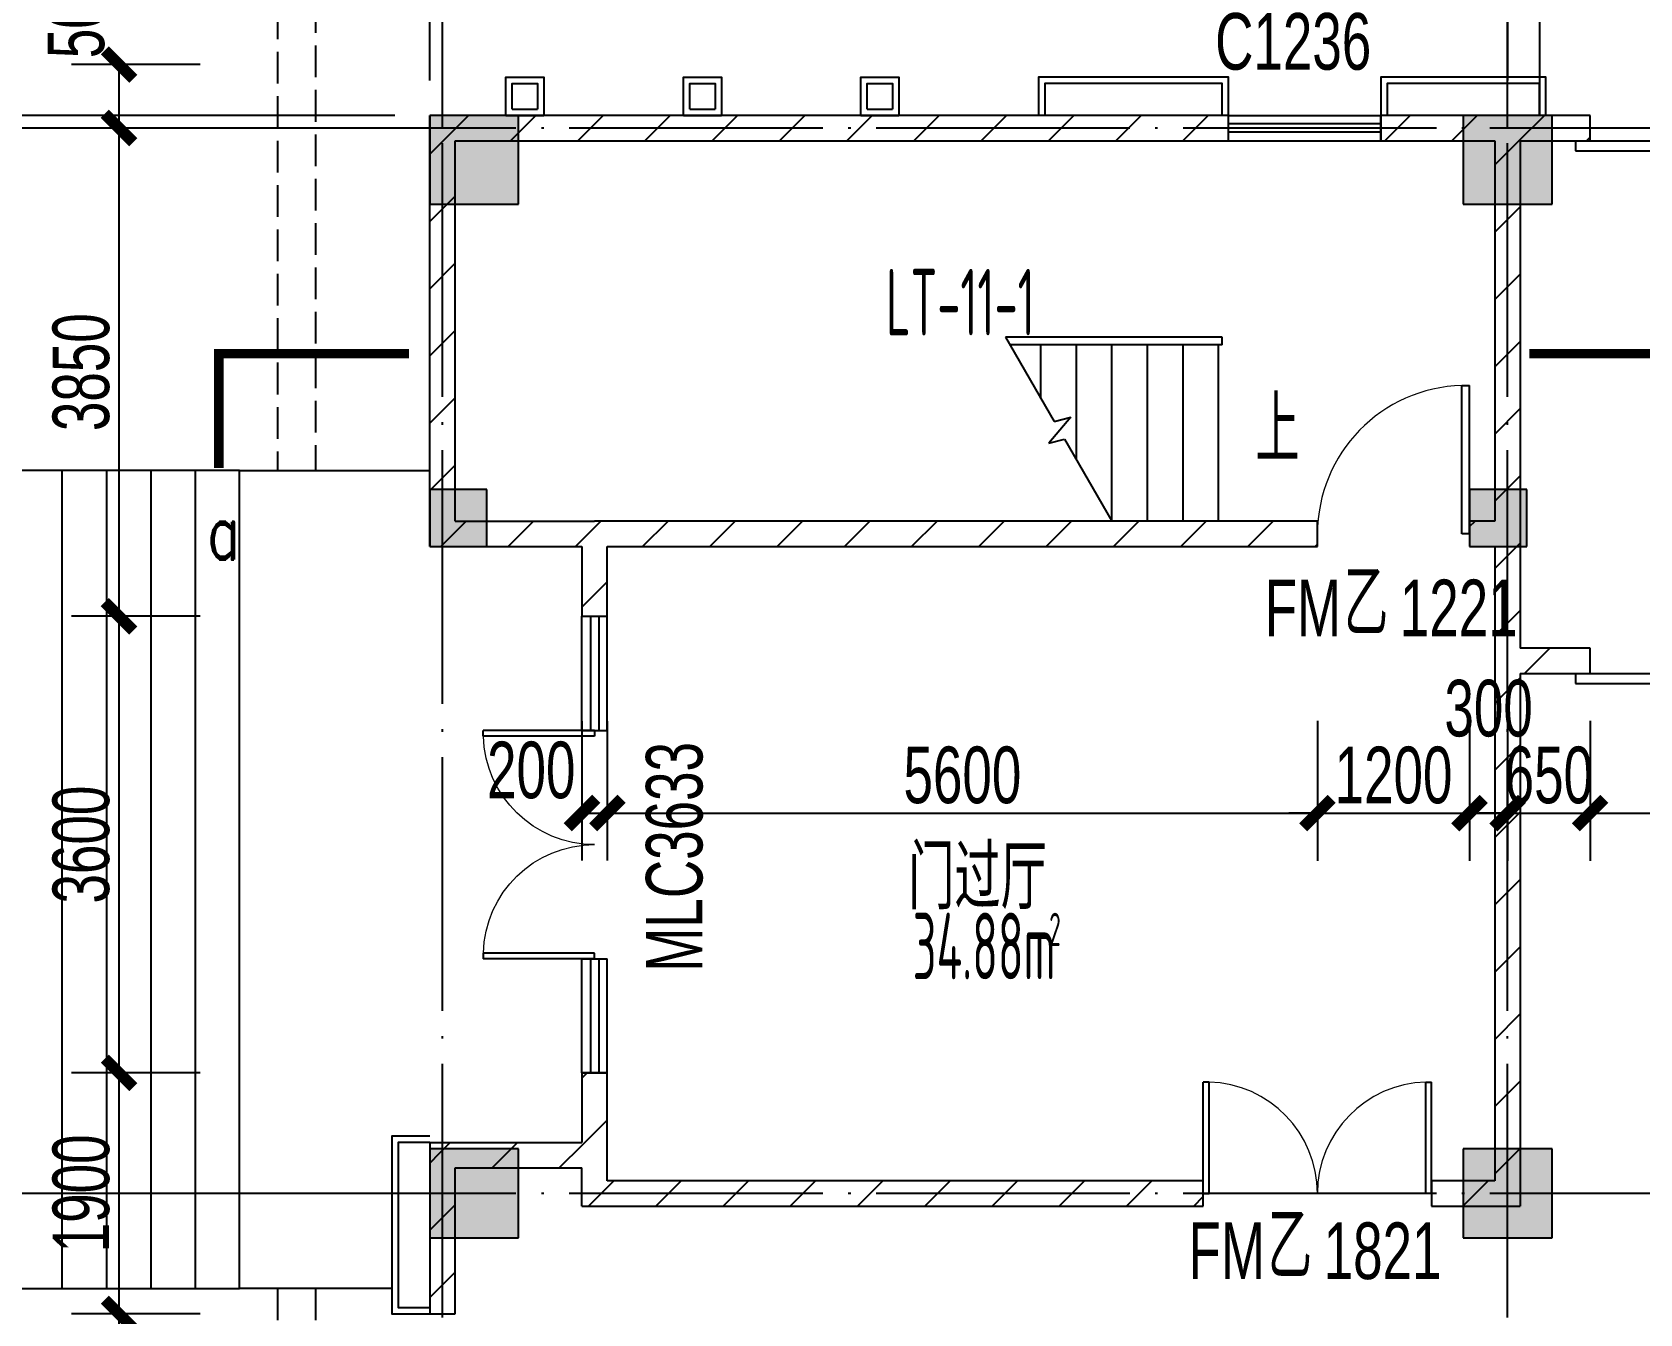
# Model space of a CAD drawing. Extents: x 1821501 to 1914341, y 446160 to 501460.
# Drawn here: x 1828205 to 1840883, y 481260 to 491366 of the extents above; entities that cross this region are included whole.
import ezdxf

# ---------------------------------------------------------------- set-up
doc = ezdxf.new("R2010")
doc.units = 0
doc.header["$LTSCALE"] = 1000
doc.linetypes.add('11#平面图$0$DASH', pattern=[0.35, 0.25, -0.1])
doc.linetypes.add('11#平面图$0$DOTE', pattern=[2.42, 2, -0.2, 0.02, -0.2])
doc.layers.get('0').update_dxf_attribs({"linetype": 'CONTINUOUS'})
doc.layers.get('Defpoints').update_dxf_attribs({"linetype": 'CONTINUOUS'})
for name, color, linetype in [('11#平面图$0$A-Anno-Dims', 3, 'CONTINUOUS'), ('11#平面图$0$A-Anno-Note', 241, 'CONTINUOUS'), ('11#平面图$0$A-Detl-Patt', 8, 'CONTINUOUS'), ('11#平面图$0$A-Grid', 222, '11#平面图$0$DOTE'), ('11#平面图$0$A-Grid-Iden', 11, 'CONTINUOUS'), ('11#平面图$0$A-Roof', 131, 'CONTINUOUS'), ('11#平面图$0$A-Strs', 151, 'CONTINUOUS'), ('11#平面图$0$A-Wall-Patt', 13, 'CONTINUOUS'), ('11#平面图$0$PUB_HATCH', 8, 'CONTINUOUS'), ('11#平面图$0$S-Cols', 90, 'CONTINUOUS'), ('11#平面图$0$WALL', 2, 'CONTINUOUS'), ('11#平面图$0$WINDOW', 4, 'CONTINUOUS'), ('11#平面图$0$WINDOW_TEXT', 7, 'CONTINUOUS')]:
    doc.layers.add(name, color=color, linetype=linetype)
doc.layers.add('11#平面图$0$尺寸标注-柱', color=3, linetype='CONTINUOUS', lineweight=18)
doc.styles.add('11#平面图$0$_TCH_DIM', font='JZFZ_ENA', dxfattribs={"width": 0.7, "bigfont": 'JZFZ_CNB'})
doc.styles.add('11#平面图$0$_TCH_DIM_T3', font='JZFZ_ENA', dxfattribs={"width": 0.7, "bigfont": 'JZFZ_CNB'})
doc.styles.add('11#平面图$0$_TCH_LABEL', font='ROMAND', dxfattribs={"width": 0.7, "height": 5, "bigfont": 'JZFZ_CNB'})
doc.styles.add('11#平面图$0$_TCH_WINDOW', font='JZFZ_ENA', dxfattribs={"width": 0.7, "height": 5, "bigfont": 'JZFZ_CNB'})
doc.styles.add('11#平面图$0$STANDARD', font='GBENOR', dxfattribs={"bigfont": 'GBCBIG'})
doc.dimstyles.new('11#平面图$0$_TCH_ARCH&&150', dxfattribs={"dimtxt": 446.25, "dimasz": 225, "dimexe": 375, "dimexo": 375, "dimgap": 75, "dimtad": 1, "dimdec": 0, "dimzin": 0, "dimdsep": 46, "dimtxsty": '11#平面图$0$_TCH_DIM_T3', "dimblk": '11#平面图$0$_ArchTick', "dimcen": 0.09, "dimclrt": 7, "dimazin": 2, "dimtfac": 1, "dimtdec": 0, "dimtix": 1, "dimtmove": 2, "dimatfit": 3, "dimtolj": 1, "dimtzin": 0, "dimarcsym": 0})
pattern_1 = [(45, (0, 269.27), (-265.16515, 265.16515), [])]

# ---------------------------------------------------------------- blocks, each defined once
blk = doc.blocks.new('11#平面图$0$_ArchTick')
at = {"color": 0, "linetype": 'ByBlock', "const_width": 0.4}
blk.add_lwpolyline([(-0.5, -0.5), (0.5, 0.5)], dxfattribs=at)
blk = doc.blocks.new('*D59')
at = {"layer": '11#平面图$0$A-Anno-Dims', "color": 0, "lineweight": -2, "transparency": 16777216}
for p, q in [((1832741, 485935), (1832741, 484834)), ((1838341, 485935), (1838341, 484834)), ((1832741, 485209), (1838341, 485209))]:
    blk.add_line(p, q, dxfattribs=at)
at = {"layer": 'Defpoints', "color": 0, "transparency": 16777216}
for p in [(1832741, 486310), (1838341, 486310), (1838341, 485209)]:
    blk.add_point(p, dxfattribs=at)
at = {"layer": '11#平面图$0$A-Anno-Dims', "color": 0, "lineweight": -2, "transparency": 16777216, "xscale": 225, "yscale": 225, "zscale": 225, "rotation": 180}
blk.add_blockref('11#平面图$0$_ArchTick', (1832741, 485209), dxfattribs=at)
at = {"layer": '11#平面图$0$A-Anno-Dims', "color": 0, "lineweight": -2, "transparency": 16777216, "xscale": 225, "yscale": 225, "zscale": 225}
blk.add_blockref('11#平面图$0$_ArchTick', (1838341, 485209), dxfattribs=at)
at = {"layer": '11#平面图$0$A-Anno-Dims', "color": 7, "transparency": 16777216, "insert": (1835541, 485507), "char_height": 446.2, "attachment_point": 5, "style": '11#平面图$0$_TCH_DIM_T3'}
blk.add_mtext('\\A1;5600', dxfattribs=at)
blk = doc.blocks.new('*D60')
at = {"layer": '11#平面图$0$A-Anno-Dims', "color": 0, "lineweight": -2, "transparency": 16777216}
for p, q in [((1832541, 485935), (1832541, 484834)), ((1832741, 485935), (1832741, 484834)), ((1832541, 485209), (1832741, 485209))]:
    blk.add_line(p, q, dxfattribs=at)
at = {"layer": 'Defpoints', "color": 0, "transparency": 16777216}
for p in [(1832541, 486310), (1832741, 486310), (1832741, 485209)]:
    blk.add_point(p, dxfattribs=at)
at = {"layer": '11#平面图$0$A-Anno-Dims', "color": 0, "lineweight": -2, "transparency": 16777216, "xscale": 225, "yscale": 225, "zscale": 225, "rotation": 180}
blk.add_blockref('11#平面图$0$_ArchTick', (1832541, 485209), dxfattribs=at)
at = {"layer": '11#平面图$0$A-Anno-Dims', "color": 0, "lineweight": -2, "transparency": 16777216, "xscale": 225, "yscale": 225, "zscale": 225}
blk.add_blockref('11#平面图$0$_ArchTick', (1832741, 485209), dxfattribs=at)
at = {"layer": '11#平面图$0$A-Anno-Dims', "color": 7, "transparency": 16777216, "insert": (1832141, 485546), "char_height": 446.2, "attachment_point": 5, "style": '11#平面图$0$_TCH_DIM_T3'}
blk.add_mtext('\\A1;200', dxfattribs=at)
blk = doc.blocks.new('*D294')
at = {"layer": '11#平面图$0$A-Grid-Iden', "color": 0, "lineweight": -2, "transparency": 16777216}
for p, q in [((1831066, 482210), (1827316, 482210)), ((1827691, 473810), (1827691, 482210)), ((1831066, 473810), (1827316, 473810))]:
    blk.add_line(p, q, dxfattribs=at)
at = {"layer": 'Defpoints', "color": 0, "transparency": 16777216}
for p in [(1827691, 482210), (1831441, 482210), (1831441, 473810)]:
    blk.add_point(p, dxfattribs=at)
at = {"layer": '11#平面图$0$A-Grid-Iden', "color": 0, "lineweight": -2, "transparency": 16777216, "xscale": 225, "yscale": 225, "zscale": 225}
for p, rotation in [((1827691, 482210), 90), ((1827691, 473810), 270)]:
    blk.add_blockref('11#平面图$0$_ArchTick', p, dxfattribs=dict(at, rotation=rotation))
at = {"layer": '11#平面图$0$A-Grid-Iden', "color": 7, "transparency": 16777216, "insert": (1827392, 478010), "char_height": 446.2, "attachment_point": 5, "rotation": 90, "style": '11#平面图$0$_TCH_DIM_T3'}
blk.add_mtext('\\A1;8400', dxfattribs=at)
blk = doc.blocks.new('*D295')
at = {"layer": '11#平面图$0$A-Grid-Iden', "color": 0, "lineweight": -2, "transparency": 16777216}
for p, q in [((1831066, 490610), (1827316, 490610)), ((1827691, 482210), (1827691, 490610)), ((1831066, 482210), (1827316, 482210))]:
    blk.add_line(p, q, dxfattribs=at)
at = {"layer": 'Defpoints', "color": 0, "transparency": 16777216}
for p in [(1827691, 490610), (1831441, 490610), (1831441, 482210)]:
    blk.add_point(p, dxfattribs=at)
at = {"layer": '11#平面图$0$A-Grid-Iden', "color": 0, "lineweight": -2, "transparency": 16777216, "xscale": 225, "yscale": 225, "zscale": 225}
for p, rotation in [((1827691, 490610), 90), ((1827691, 482210), 270)]:
    blk.add_blockref('11#平面图$0$_ArchTick', p, dxfattribs=dict(at, rotation=rotation))
at = {"layer": '11#平面图$0$A-Grid-Iden', "color": 7, "transparency": 16777216, "insert": (1827392, 486410), "char_height": 446.2, "attachment_point": 5, "rotation": 90, "style": '11#平面图$0$_TCH_DIM_T3'}
blk.add_mtext('\\A1;8400', dxfattribs=at)
blk = doc.blocks.new('*D296')
at = {"layer": '11#平面图$0$A-Grid-Iden', "color": 0, "lineweight": -2, "transparency": 16777216}
for p, q in [((1827691, 490710), (1827691, 490935)), ((1831066, 490710), (1827316, 490710)), ((1827691, 490610), (1827691, 490710)), ((1831066, 490610), (1827316, 490610)), ((1827691, 490610), (1827691, 490385))]:
    blk.add_line(p, q, dxfattribs=at)
at = {"layer": 'Defpoints', "color": 0, "transparency": 16777216}
for p in [(1827691, 490710), (1831441, 490710), (1831441, 490610)]:
    blk.add_point(p, dxfattribs=at)
at = {"layer": '11#平面图$0$A-Grid-Iden', "color": 0, "lineweight": -2, "transparency": 16777216, "xscale": 225, "yscale": 225, "zscale": 225}
for p, rotation in [((1827691, 490710), 270), ((1827691, 490610), 90)]:
    blk.add_blockref('11#平面图$0$_ArchTick', p, dxfattribs=dict(at, rotation=rotation))
at = {"layer": '11#平面图$0$A-Grid-Iden', "color": 7, "transparency": 16777216, "insert": (1827353, 491086), "char_height": 446.2, "attachment_point": 5, "rotation": 90, "style": '11#平面图$0$_TCH_DIM_T3'}
blk.add_mtext('\\A1;100', dxfattribs=at)
blk = doc.blocks.new('*D297')
at = {"layer": '11#平面图$0$A-Grid-Iden', "color": 0, "lineweight": -2, "transparency": 16777216}
for p, q in [((1830966, 490710), (1826116, 490710)), ((1826491, 456910), (1826491, 490710)), ((1830966, 456910), (1826116, 456910))]:
    blk.add_line(p, q, dxfattribs=at)
at = {"layer": 'Defpoints', "color": 0, "transparency": 16777216}
for p in [(1826491, 490710), (1831341, 490710), (1831341, 456910)]:
    blk.add_point(p, dxfattribs=at)
at = {"layer": '11#平面图$0$A-Grid-Iden', "color": 0, "lineweight": -2, "transparency": 16777216, "xscale": 225, "yscale": 225, "zscale": 225}
for p, rotation in [((1826491, 490710), 90), ((1826491, 456910), 270)]:
    blk.add_blockref('11#平面图$0$_ArchTick', p, dxfattribs=dict(at, rotation=rotation))
at = {"layer": '11#平面图$0$A-Grid-Iden', "color": 7, "transparency": 16777216, "insert": (1826192, 473810), "char_height": 446.2, "attachment_point": 5, "rotation": 90, "style": '11#平面图$0$_TCH_DIM_T3'}
blk.add_mtext('\\A1;33800', dxfattribs=at)
blk = doc.blocks.new('*D305')
at = {"layer": '11#平面图$0$A-Grid-Iden', "color": 0, "lineweight": -2, "transparency": 16777216}
for p, q in [((1831341, 490985), (1831341, 494735)), ((1831441, 490985), (1831441, 494735)), ((1831341, 494360), (1831116, 494360)), ((1831341, 494360), (1831441, 494360)), ((1831441, 494360), (1831666, 494360))]:
    blk.add_line(p, q, dxfattribs=at)
at = {"layer": 'Defpoints', "color": 0, "transparency": 16777216}
for p in [(1831441, 494360), (1831341, 490610), (1831441, 490610)]:
    blk.add_point(p, dxfattribs=at)
at = {"layer": '11#平面图$0$A-Grid-Iden', "color": 0, "lineweight": -2, "transparency": 16777216, "xscale": 225, "yscale": 225, "zscale": 225}
blk.add_blockref('11#平面图$0$_ArchTick', (1831341, 494360), dxfattribs=at)
at = {"layer": '11#平面图$0$A-Grid-Iden', "color": 0, "lineweight": -2, "transparency": 16777216, "xscale": 225, "yscale": 225, "zscale": 225, "rotation": 180}
blk.add_blockref('11#平面图$0$_ArchTick', (1831441, 494360), dxfattribs=at)
at = {"layer": '11#平面图$0$A-Grid-Iden', "color": 7, "transparency": 16777216, "insert": (1830965, 494698), "char_height": 446.2, "attachment_point": 5, "style": '11#平面图$0$_TCH_DIM_T3'}
blk.add_mtext('\\A1;100', dxfattribs=at)
blk = doc.blocks.new('*D306')
at = {"layer": '11#平面图$0$A-Grid-Iden', "color": 0, "lineweight": -2, "transparency": 16777216}
for p, q in [((1831441, 490985), (1831441, 494735)), ((1839841, 490985), (1839841, 494735)), ((1831441, 494360), (1839841, 494360))]:
    blk.add_line(p, q, dxfattribs=at)
at = {"layer": 'Defpoints', "color": 0, "transparency": 16777216}
for p in [(1839841, 494360), (1831441, 490610), (1839841, 490610)]:
    blk.add_point(p, dxfattribs=at)
at = {"layer": '11#平面图$0$A-Grid-Iden', "color": 0, "lineweight": -2, "transparency": 16777216, "xscale": 225, "yscale": 225, "zscale": 225, "rotation": 180}
blk.add_blockref('11#平面图$0$_ArchTick', (1831441, 494360), dxfattribs=at)
at = {"layer": '11#平面图$0$A-Grid-Iden', "color": 0, "lineweight": -2, "transparency": 16777216, "xscale": 225, "yscale": 225, "zscale": 225}
blk.add_blockref('11#平面图$0$_ArchTick', (1839841, 494360), dxfattribs=at)
at = {"layer": '11#平面图$0$A-Grid-Iden', "color": 7, "transparency": 16777216, "insert": (1835641, 494659), "char_height": 446.2, "attachment_point": 5, "style": '11#平面图$0$_TCH_DIM_T3'}
blk.add_mtext('\\A1;8400', dxfattribs=at)
blk = doc.blocks.new('*D307')
at = {"layer": '11#平面图$0$A-Grid-Iden', "color": 0, "lineweight": -2, "transparency": 16777216}
for p, q in [((1839841, 490985), (1839841, 494735)), ((1848241, 490985), (1848241, 494735)), ((1839841, 494360), (1848241, 494360))]:
    blk.add_line(p, q, dxfattribs=at)
at = {"layer": 'Defpoints', "color": 0, "transparency": 16777216}
for p in [(1848241, 494360), (1839841, 490610), (1848241, 490610)]:
    blk.add_point(p, dxfattribs=at)
at = {"layer": '11#平面图$0$A-Grid-Iden', "color": 0, "lineweight": -2, "transparency": 16777216, "xscale": 225, "yscale": 225, "zscale": 225, "rotation": 180}
blk.add_blockref('11#平面图$0$_ArchTick', (1839841, 494360), dxfattribs=at)
at = {"layer": '11#平面图$0$A-Grid-Iden', "color": 0, "lineweight": -2, "transparency": 16777216, "xscale": 225, "yscale": 225, "zscale": 225}
blk.add_blockref('11#平面图$0$_ArchTick', (1848241, 494360), dxfattribs=at)
at = {"layer": '11#平面图$0$A-Grid-Iden', "color": 7, "transparency": 16777216, "insert": (1844041, 494659), "char_height": 446.2, "attachment_point": 5, "style": '11#平面图$0$_TCH_DIM_T3'}
blk.add_mtext('\\A1;8400', dxfattribs=at)
blk = doc.blocks.new('*D316')
at = {"layer": '11#平面图$0$A-Grid-Iden', "color": 0, "lineweight": -2, "transparency": 16777216}
for p, q in [((1831341, 491360), (1831341, 495935)), ((1907141, 491360), (1907141, 495935)), ((1831341, 495560), (1907141, 495560))]:
    blk.add_line(p, q, dxfattribs=at)
at = {"layer": 'Defpoints', "color": 0, "transparency": 16777216}
for p in [(1907141, 495560), (1831341, 490985), (1907141, 490985)]:
    blk.add_point(p, dxfattribs=at)
at = {"layer": '11#平面图$0$A-Grid-Iden', "color": 0, "lineweight": -2, "transparency": 16777216, "xscale": 225, "yscale": 225, "zscale": 225, "rotation": 180}
blk.add_blockref('11#平面图$0$_ArchTick', (1831341, 495560), dxfattribs=at)
at = {"layer": '11#平面图$0$A-Grid-Iden', "color": 0, "lineweight": -2, "transparency": 16777216, "xscale": 225, "yscale": 225, "zscale": 225}
blk.add_blockref('11#平面图$0$_ArchTick', (1907141, 495560), dxfattribs=at)
at = {"layer": '11#平面图$0$A-Grid-Iden', "color": 7, "transparency": 16777216, "insert": (1869241, 495859), "char_height": 446.2, "attachment_point": 5, "style": '11#平面图$0$_TCH_DIM_T3'}
blk.add_mtext('\\A1;75800', dxfattribs=at)
blk = doc.blocks.new('11#平面图$0$$DorLib2D$00000126')
at = {"color": 0, "linetype": 'Continuous'}
for p, q in [((-0.532, 0.5), (-0.532, 0.9)), ((0.532, 0.9), (0.532, 0.5))]:
    blk.add_line(p, q, dxfattribs=at)
at = {"color": 0, "linetype": '11#平面图$0$DASH'}
for p, q in [((-0.532, 0.9), (0.532, 0.9)), ((-0.532, 0.5), (0.532, 0.5))]:
    blk.add_line(p, q, dxfattribs=at)
blk = doc.blocks.new('11#平面图$0$$DorLib2D$00000002')
for p, q in [((-0.5, 0), (-0.5, 0.4875)), ((-0.475, 0.4875), (-0.5, 0.4875)), ((-0.475, 0), (-0.475, 0.4875)), ((0.475, 0), (0.475, 0.4875)), ((0.475, 0.4875), (0.5, 0.4875)), ((0.5, 0), (0.5, 0.4875)), ((-0.5, 0), (-0.475, 0)), ((0.5, 0), (0.475, 0))]:
    blk.add_line(p, q)
at = {"lineweight": 13}
for centre, start, end in [((-0.4875, 0), 0, 88.53072), ((0.4875, 0), 91.46928, 180)]:
    blk.add_arc(centre, 0.4875, start, end, dxfattribs=at)
blk = doc.blocks.new('11#平面图$0$$TCHSYS$WIN2D')
for p, q in [((-0.5, 0.5), (0.5, 0.5)), ((-0.5, 0.5), (-0.5, -0.5)), ((0.5, 0.5), (0.5, -0.5)), ((0.5, 0.167), (-0.5, 0.167)), ((0.5, -0.167), (-0.5, -0.167)), ((-0.5, -0.5), (0.5, -0.5))]:
    blk.add_line(p, q)
blk = doc.blocks.new('11#平面图$0$$TCHSYS$DOOR2D')
for p, q in [((0.45, 0.975), (0.5, 0.975)), ((0.45, 0), (0.45, 0.975)), ((0.5, 0), (0.5, 0.975)), ((0.5, 0), (0.45, 0))]:
    blk.add_line(p, q)
at = {"lineweight": 13}
blk.add_arc((0.475, 0), 0.975, 91.4693, 180, dxfattribs=at)
blk = doc.blocks.new('11#平面图$0$A$C7CF12DCB')
at = {"layer": '11#平面图$0$A-Wall-Patt'}
for points in [[(700, 33800), (0, 33800), (0, 33100), (700, 33100)], [(8850, 33800), (8150, 33800), (8150, 33100), (8850, 33100)], [(450, 30850), (0, 30850), (0, 30400), (450, 30400)], [(8650, 30850), (8200, 30850), (8200, 30400), (8650, 30400)], [(700, 25650), (0, 25650), (0, 24950), (700, 24950)], [(8850, 25650), (8150, 25650), (8150, 24950), (8850, 24950)]]:
    blk.add_hatch(color=256, dxfattribs=at).paths.add_polyline_path(points)
at = {"layer": '11#平面图$0$S-Cols'}
for p, q in [((700, 33800), (0, 33800)), ((0, 33800), (0, 33100)), ((700, 33100), (700, 33800)), ((8850, 33800), (8150, 33800)), ((8150, 33800), (8150, 33100)), ((8850, 33100), (8850, 33800)), ((0, 33100), (700, 33100)), ((8150, 33100), (8850, 33100)), ((450, 30850), (0, 30850)), ((0, 30850), (0, 30400)), ((450, 30400), (450, 30850)), ((8650, 30850), (8200, 30850)), ((8200, 30850), (8200, 30400)), ((8650, 30400), (8650, 30850)), ((0, 30400), (450, 30400)), ((8200, 30400), (8650, 30400)), ((700, 25650), (0, 25650)), ((0, 25650), (0, 24950)), ((700, 24950), (700, 25650)), ((8850, 25650), (8150, 25650)), ((8150, 25650), (8150, 24950)), ((8850, 24950), (8850, 25650)), ((0, 24950), (700, 24950)), ((8150, 24950), (8850, 24950))]:
    blk.add_line(p, q, dxfattribs=at)
blk = doc.blocks.new('*D186')
at = {"layer": '11#平面图$0$A-Anno-Dims', "color": 0, "lineweight": -2, "transparency": 16777216}
for p, q in [((509, 29575), (509, 29800)), ((1149, 29575), (134, 29575)), ((509, 28375), (509, 29575)), ((1149, 28375), (134, 28375)), ((509, 28375), (509, 28150))]:
    blk.add_line(p, q, dxfattribs=at)
at = {"layer": 'Defpoints', "color": 0, "transparency": 16777216}
for p in [(509, 29575), (1524, 29575), (1524, 28375)]:
    blk.add_point(p, dxfattribs=at)
at = {"layer": '11#平面图$0$A-Anno-Dims', "color": 0, "lineweight": -2, "transparency": 16777216, "xscale": 225, "yscale": 225, "zscale": 225}
for p, rotation in [((509, 29575), 270), ((509, 28375), 90)]:
    blk.add_blockref('11#平面图$0$_ArchTick', p, dxfattribs=dict(at, rotation=rotation))
at = {"layer": '11#平面图$0$A-Anno-Dims', "color": 7, "transparency": 16777216, "insert": (211, 28975), "char_height": 446.2, "attachment_point": 5, "rotation": 90, "style": '11#平面图$0$_TCH_DIM_T3'}
blk.add_mtext('\\A1;1200', dxfattribs=at)
blk = doc.blocks.new('*D187')
at = {"layer": '11#平面图$0$A-Anno-Dims', "color": 0, "lineweight": -2, "transparency": 16777216}
for p, q in [((1149, 31475), (134, 31475)), ((509, 29575), (509, 31475)), ((1149, 29575), (134, 29575))]:
    blk.add_line(p, q, dxfattribs=at)
at = {"layer": 'Defpoints', "color": 0, "transparency": 16777216}
for p in [(509, 31475), (1524, 31475), (1524, 29575)]:
    blk.add_point(p, dxfattribs=at)
at = {"layer": '11#平面图$0$A-Anno-Dims', "color": 0, "lineweight": -2, "transparency": 16777216, "xscale": 225, "yscale": 225, "zscale": 225}
for p, rotation in [((509, 31475), 90), ((509, 29575), 270)]:
    blk.add_blockref('11#平面图$0$_ArchTick', p, dxfattribs=dict(at, rotation=rotation))
at = {"layer": '11#平面图$0$A-Anno-Dims', "color": 7, "transparency": 16777216, "insert": (211, 30525), "char_height": 446.2, "attachment_point": 5, "rotation": 90, "style": '11#平面图$0$_TCH_DIM_T3'}
blk.add_mtext('\\A1;1900', dxfattribs=at)
blk = doc.blocks.new('*D188')
at = {"layer": '11#平面图$0$A-Anno-Dims', "color": 0, "lineweight": -2, "transparency": 16777216}
for p, q in [((1149, 35075), (134, 35075)), ((509, 31475), (509, 35075)), ((1149, 31475), (134, 31475))]:
    blk.add_line(p, q, dxfattribs=at)
at = {"layer": 'Defpoints', "color": 0, "transparency": 16777216}
for p in [(509, 35075), (1524, 35075), (1524, 31475)]:
    blk.add_point(p, dxfattribs=at)
at = {"layer": '11#平面图$0$A-Anno-Dims', "color": 0, "lineweight": -2, "transparency": 16777216, "xscale": 225, "yscale": 225, "zscale": 225}
for p, rotation in [((509, 35075), 90), ((509, 31475), 270)]:
    blk.add_blockref('11#平面图$0$_ArchTick', p, dxfattribs=dict(at, rotation=rotation))
at = {"layer": '11#平面图$0$A-Anno-Dims', "color": 7, "transparency": 16777216, "insert": (211, 33275), "char_height": 446.2, "attachment_point": 5, "rotation": 90, "style": '11#平面图$0$_TCH_DIM_T3'}
blk.add_mtext('\\A1;3600', dxfattribs=at)
blk = doc.blocks.new('*D189')
at = {"layer": '11#平面图$0$A-Anno-Dims', "color": 0, "lineweight": -2, "transparency": 16777216}
for p, q in [((1149, 38925), (134, 38925)), ((509, 35075), (509, 38925)), ((1149, 35075), (134, 35075))]:
    blk.add_line(p, q, dxfattribs=at)
at = {"layer": 'Defpoints', "color": 0, "transparency": 16777216}
for p in [(509, 38925), (1524, 38925), (1524, 35075)]:
    blk.add_point(p, dxfattribs=at)
at = {"layer": '11#平面图$0$A-Anno-Dims', "color": 0, "lineweight": -2, "transparency": 16777216, "xscale": 225, "yscale": 225, "zscale": 225}
for p, rotation in [((509, 38925), 90), ((509, 35075), 270)]:
    blk.add_blockref('11#平面图$0$_ArchTick', p, dxfattribs=dict(at, rotation=rotation))
at = {"layer": '11#平面图$0$A-Anno-Dims', "color": 7, "transparency": 16777216, "insert": (211, 37000), "char_height": 446.2, "attachment_point": 5, "rotation": 90, "style": '11#平面图$0$_TCH_DIM_T3'}
blk.add_mtext('\\A1;3850', dxfattribs=at)
blk = doc.blocks.new('*D190')
at = {"layer": '11#平面图$0$A-Anno-Dims', "color": 0, "lineweight": -2, "transparency": 16777216}
for p, q in [((1149, 39425), (134, 39425)), ((509, 38925), (509, 39425)), ((1149, 38925), (134, 38925))]:
    blk.add_line(p, q, dxfattribs=at)
at = {"layer": 'Defpoints', "color": 0, "transparency": 16777216}
for p in [(509, 39425), (1524, 39425), (1524, 38925)]:
    blk.add_point(p, dxfattribs=at)
at = {"layer": '11#平面图$0$A-Anno-Dims', "color": 0, "lineweight": -2, "transparency": 16777216, "xscale": 225, "yscale": 225, "zscale": 225}
for p, rotation in [((509, 39425), 90), ((509, 38925), 270)]:
    blk.add_blockref('11#平面图$0$_ArchTick', p, dxfattribs=dict(at, rotation=rotation))
at = {"layer": '11#平面图$0$A-Anno-Dims', "color": 7, "transparency": 16777216, "insert": (172, 39824), "char_height": 446.2, "attachment_point": 5, "rotation": 90, "style": '11#平面图$0$_TCH_DIM_T3'}
blk.add_mtext('\\A1;500', dxfattribs=at)
blk = doc.blocks.new('*D271')
at = {"layer": '11#平面图$0$A-Anno-Dims', "color": 0, "lineweight": -2, "transparency": 16777216}
for p, q in [((12109, 34250), (12109, 33148)), ((15709, 34250), (15709, 33148)), ((12109, 33523), (15709, 33523))]:
    blk.add_line(p, q, dxfattribs=at)
at = {"layer": 'Defpoints', "color": 0, "transparency": 16777216}
for p in [(12109, 34625), (15709, 34625), (15709, 33523)]:
    blk.add_point(p, dxfattribs=at)
at = {"layer": '11#平面图$0$A-Anno-Dims', "color": 0, "lineweight": -2, "transparency": 16777216, "xscale": 225, "yscale": 225, "zscale": 225, "rotation": 180}
blk.add_blockref('11#平面图$0$_ArchTick', (12109, 33523), dxfattribs=at)
at = {"layer": '11#平面图$0$A-Anno-Dims', "color": 0, "lineweight": -2, "transparency": 16777216, "xscale": 225, "yscale": 225, "zscale": 225}
blk.add_blockref('11#平面图$0$_ArchTick', (15709, 33523), dxfattribs=at)
at = {"layer": '11#平面图$0$A-Anno-Dims', "color": 7, "transparency": 16777216, "insert": (13909, 33821), "char_height": 446.2, "attachment_point": 5, "style": '11#平面图$0$_TCH_DIM_T3'}
blk.add_mtext('\\A1;3600', dxfattribs=at)
blk = doc.blocks.new('*D272')
at = {"layer": '11#平面图$0$A-Anno-Dims', "color": 0, "lineweight": -2, "transparency": 16777216}
for p, q in [((11459, 34250), (11459, 33148)), ((12109, 34250), (12109, 33148)), ((11459, 33523), (11234, 33523)), ((11459, 33523), (12109, 33523)), ((12109, 33523), (12334, 33523))]:
    blk.add_line(p, q, dxfattribs=at)
at = {"layer": 'Defpoints', "color": 0, "transparency": 16777216}
for p in [(11459, 34625), (12109, 34625), (12109, 33523)]:
    blk.add_point(p, dxfattribs=at)
at = {"layer": '11#平面图$0$A-Anno-Dims', "color": 0, "lineweight": -2, "transparency": 16777216, "xscale": 225, "yscale": 225, "zscale": 225}
blk.add_blockref('11#平面图$0$_ArchTick', (11459, 33523), dxfattribs=at)
at = {"layer": '11#平面图$0$A-Anno-Dims', "color": 0, "lineweight": -2, "transparency": 16777216, "xscale": 225, "yscale": 225, "zscale": 225, "rotation": 180}
blk.add_blockref('11#平面图$0$_ArchTick', (12109, 33523), dxfattribs=at)
at = {"layer": '11#平面图$0$A-Anno-Dims', "color": 7, "transparency": 16777216, "insert": (11784, 33821), "char_height": 446.2, "attachment_point": 5, "style": '11#平面图$0$_TCH_DIM_T3'}
blk.add_mtext('\\A1;650', dxfattribs=at)
blk = doc.blocks.new('*D273')
at = {"layer": '11#平面图$0$A-Anno-Dims', "color": 0, "lineweight": -2, "transparency": 16777216}
for p, q in [((11159, 34250), (11159, 33148)), ((11459, 34250), (11459, 33148)), ((11159, 33523), (11459, 33523))]:
    blk.add_line(p, q, dxfattribs=at)
at = {"layer": 'Defpoints', "color": 0, "transparency": 16777216}
for p in [(11159, 34625), (11459, 34625), (11459, 33523)]:
    blk.add_point(p, dxfattribs=at)
at = {"layer": '11#平面图$0$A-Anno-Dims', "color": 0, "lineweight": -2, "transparency": 16777216, "xscale": 225, "yscale": 225, "zscale": 225, "rotation": 180}
blk.add_blockref('11#平面图$0$_ArchTick', (11159, 33523), dxfattribs=at)
at = {"layer": '11#平面图$0$A-Anno-Dims', "color": 0, "lineweight": -2, "transparency": 16777216, "xscale": 225, "yscale": 225, "zscale": 225}
blk.add_blockref('11#平面图$0$_ArchTick', (11459, 33523), dxfattribs=at)
at = {"layer": '11#平面图$0$A-Anno-Dims', "color": 7, "transparency": 16777216, "insert": (11309, 34348), "char_height": 446.2, "attachment_point": 5, "style": '11#平面图$0$_TCH_DIM_T3'}
blk.add_mtext('\\A1;300', dxfattribs=at)
blk = doc.blocks.new('*D274')
at = {"layer": '11#平面图$0$A-Anno-Dims', "color": 0, "lineweight": -2, "transparency": 16777216}
for p, q in [((9959, 34250), (9959, 33148)), ((11159, 34250), (11159, 33148)), ((9959, 33523), (9734, 33523)), ((9959, 33523), (11159, 33523)), ((11159, 33523), (11384, 33523))]:
    blk.add_line(p, q, dxfattribs=at)
at = {"layer": 'Defpoints', "color": 0, "transparency": 16777216}
for p in [(9959, 34625), (11159, 34625), (11159, 33523)]:
    blk.add_point(p, dxfattribs=at)
at = {"layer": '11#平面图$0$A-Anno-Dims', "color": 0, "lineweight": -2, "transparency": 16777216, "xscale": 225, "yscale": 225, "zscale": 225}
blk.add_blockref('11#平面图$0$_ArchTick', (9959, 33523), dxfattribs=at)
at = {"layer": '11#平面图$0$A-Anno-Dims', "color": 0, "lineweight": -2, "transparency": 16777216, "xscale": 225, "yscale": 225, "zscale": 225, "rotation": 180}
blk.add_blockref('11#平面图$0$_ArchTick', (11159, 33523), dxfattribs=at)
at = {"layer": '11#平面图$0$A-Anno-Dims', "color": 7, "transparency": 16777216, "insert": (10559, 33821), "char_height": 446.2, "attachment_point": 5, "style": '11#平面图$0$_TCH_DIM_T3'}
blk.add_mtext('\\A1;1200', dxfattribs=at)
blk = doc.blocks.new('11#平面图$0$A$C3E33233E')
at = {"layer": '11#平面图$0$A-Roof'}
for p, q in [((0, 0), (300, 0)), ((50, 50), (250, 50))]:
    blk.add_line(p, q, dxfattribs=at)
for points in [[(0, 0), (0, 300), (300, 300), (300, 0)], [(50, 50), (50, 250), (250, 250), (250, 50)]]:
    blk.add_lwpolyline(points, dxfattribs=at)
blk = doc.blocks.new('11#平面图$0$A$C39280DA7')
at = {"layer": '11#平面图$0$A-Anno-Note', "style": '11#平面图$0$STANDARD', "width": 0.6}
for s, height, p in [('LT-11-1', 525, (-236, 19101)), ('34.88m', 525, (-26, 14024)), ('2', 262, (1051, 14287))]:
    blk.add_text(s, height=height, dxfattribs=at).set_placement(p)
at = {"layer": '11#平面图$0$A-Anno-Note', "style": '11#平面图$0$STANDARD'}
blk.add_text('门过厅', height=506.4, dxfattribs=at).set_placement((-61, 14576))
blk = doc.blocks.new('11#平面图$0$A$C124F583F')
at = {"layer": '11#平面图$0$A-Anno-Dims'}
for base, p1, p2, angle, picture, middle in [((509.1, 39425), (1524.2, 38925), (1524.2, 39425), 90, '*D190', (171.6, 39824.4)), ((11459.1, 33523.2), (11159.1, 34625), (11459.1, 34625), 0, '*D273', (11309.1, 34348.2))]:
    dim = blk.add_linear_dim(base=base, p1=p1, p2=p2, angle=angle, dimstyle='11#平面图$0$_TCH_ARCH&&150', dxfattribs=at)
    dim.commit()
    dim.dimension.update_dxf_attribs({"geometry": picture, "text_midpoint": middle, "dimtype": 129})
for p1, p2, distance, picture, middle in [((1524.2, 35075), (1524.2, 38925), 1015, '*D189', (211, 37000)), ((1524.2, 31475), (1524.2, 35075), 1015, '*D188', (211, 33275)), ((9959.1, 34625), (11159.1, 34625), -1101.8, '*D274', (10559.1, 33821.3)), ((11459.1, 34625), (12109.1, 34625), -1101.8, '*D272', (11784.1, 33821.3)), ((12109.1, 34625), (15709.1, 34625), -1101.8, '*D271', (13909.1, 33821.3)), ((1524.2, 29575), (1524.2, 31475), 1015, '*D187', (211, 30525)), ((1524.2, 28375), (1524.2, 29575), 1015, '*D186', (211, 28975))]:
    dim = blk.add_aligned_dim(p1=p1, p2=p2, distance=distance, dimstyle='11#平面图$0$_TCH_ARCH&&150', dxfattribs=at)
    dim.commit()
    dim.dimension.update_dxf_attribs({"geometry": picture, "text_midpoint": middle})

msp = doc.modelspace()

# ---------------------------------------------------------------- hatches: boundary and pattern name
at = {"layer": '11#平面图$0$PUB_HATCH'}
h = msp.add_hatch(dxfattribs=at)
h.set_pattern_fill('普通砖', color=256, scale=150, style=0)
h.set_pattern_definition(pattern_1)
h.paths.add_polyline_path([(1831540.6, 490510.5), (1837640.6, 490510.5), (1837640.6, 490710.5), (1831340.6, 490710.5)])
h = msp.add_hatch(dxfattribs=at)
h.set_pattern_fill('普通砖', color=256, scale=150, style=0)
h.set_pattern_definition(pattern_1)
h.paths.add_polyline_path([(1831340.6, 487310.5), (1831540.6, 487510.5), (1831540.6, 490510.5), (1831340.6, 490710.5)])
h = msp.add_hatch(dxfattribs=at)
h.set_pattern_fill('普通砖', color=256, scale=150, style=0)
h.set_pattern_definition(pattern_1)
h.paths.add_polyline_path([(1839840.6, 490710.5), (1838840.6, 490710.5), (1838840.6, 490510.5), (1839740.6, 490510.5), (1839840.6, 490577.2)])
h = msp.add_hatch(dxfattribs=at)
h.set_pattern_fill('普通砖', color=256, scale=150, style=0)
h.set_pattern_definition(pattern_1)
h.paths.add_polyline_path([(1839940.6, 490510.5), (1840490.6, 490510.5), (1840490.6, 490710.5), (1839840.6, 490710.5), (1839840.6, 490577.2)])
h = msp.add_hatch(dxfattribs=at)
h.set_pattern_fill('普通砖', color=256, scale=150, style=0)
h.set_pattern_definition(pattern_1)
h.paths.add_polyline_path([(1839840.6, 490577.2), (1839740.6, 490510.5), (1839740.6, 487510.5), (1839807.3, 487410.5), (1839940.6, 487410.5), (1839940.6, 490510.5)])
h = msp.add_hatch(dxfattribs=at)
h.set_pattern_fill('普通砖', color=256, scale=150, style=0)
h.set_pattern_definition(pattern_1)
h.paths.add_polyline_path([(1831540.6, 487510.5), (1831340.6, 487310.5), (1832540.6, 487310.5), (1832640.6, 487377.2), (1832640.6, 487510.5)])
h = msp.add_hatch(dxfattribs=at)
h.set_pattern_fill('普通砖', color=256, scale=150, style=0)
h.set_pattern_definition(pattern_1)
h.paths.add_polyline_path([(1832740.6, 487310.5), (1838340.6, 487310.5), (1838340.6, 487510.5), (1832640.6, 487510.5), (1832640.6, 487377.2)])
h = msp.add_hatch(dxfattribs=at)
h.set_pattern_fill('普通砖', color=256, scale=150, style=0)
h.set_pattern_definition(pattern_1)
h.paths.add_polyline_path([(1839740.6, 487510.5), (1839540.6, 487510.5), (1839540.6, 487310.5), (1839740.6, 487310.5), (1839807.3, 487410.5)])
h = msp.add_hatch(dxfattribs=at)
h.set_pattern_fill('普通砖', color=256, scale=150, style=0)
h.set_pattern_definition(pattern_1)
h.paths.add_polyline_path([(1832540.6, 487310.5), (1832540.6, 486760.5), (1832740.6, 486760.5), (1832740.6, 487310.5), (1832640.6, 487377.2)])
h = msp.add_hatch(dxfattribs=at)
h.set_pattern_fill('普通砖', color=256, scale=150, style=0)
h.set_pattern_definition(pattern_1)
h.paths.add_polyline_path([(1839807.3, 487410.5), (1839740.6, 487310.5), (1839740.6, 486410.5), (1839874, 486410.5), (1839940.6, 486510.5), (1839940.6, 487410.5)])
h = msp.add_hatch(dxfattribs=at)
h.set_pattern_fill('普通砖', color=256, scale=150, style=0)
h.set_pattern_definition(pattern_1)
h.paths.add_polyline_path([(1839940.6, 486310.5), (1840490.6, 486310.5), (1840490.6, 486510.5), (1839940.6, 486510.5), (1839874, 486410.5)])
h = msp.add_hatch(dxfattribs=at)
h.set_pattern_fill('普通砖', color=256, scale=150, style=0)
h.set_pattern_definition(pattern_1)
h.paths.add_polyline_path([(1839874, 486410.5), (1839740.6, 486410.5), (1839740.6, 482310.5), (1839940.6, 482110.5), (1839940.6, 486310.5)])
h = msp.add_hatch(dxfattribs=at)
h.set_pattern_fill('普通砖', color=256, scale=150, style=0)
h.set_pattern_definition(pattern_1)
h.paths.add_polyline_path([(1832740.6, 482510.5), (1832740.6, 483160.5), (1832540.6, 483160.5), (1832540.6, 482610.5), (1832607.3, 482510.5)])
h = msp.add_hatch(dxfattribs=at)
h.set_pattern_fill('普通砖', color=256, scale=150, style=0)
h.set_pattern_definition(pattern_1)
h.paths.add_polyline_path([(1831340.6, 482610.5), (1831340.6, 481260.5), (1831540.6, 481260.5), (1831540.6, 482410.5)])
h = msp.add_hatch(dxfattribs=at)
h.set_pattern_fill('普通砖', color=256, scale=150, style=0)
h.set_pattern_definition(pattern_1)
h.paths.add_polyline_path([(1831340.6, 482610.5), (1831540.6, 482410.5), (1832540.6, 482410.5), (1832607.3, 482510.5), (1832540.6, 482610.5)])
h = msp.add_hatch(dxfattribs=at)
h.set_pattern_fill('普通砖', color=256, scale=150, style=0)
h.set_pattern_definition(pattern_1)
h.paths.add_polyline_path([(1832540.6, 482110.5), (1832740.6, 482310.5), (1832740.6, 482510.5), (1832607.3, 482510.5), (1832540.6, 482410.5)])
h = msp.add_hatch(dxfattribs=at)
h.set_pattern_fill('普通砖', color=256, scale=150, style=0)
h.set_pattern_definition(pattern_1)
h.paths.add_polyline_path([(1832540.6, 482110.5), (1837440.6, 482110.5), (1837440.6, 482310.5), (1832740.6, 482310.5)])
h = msp.add_hatch(dxfattribs=at)
h.set_pattern_fill('普通砖', color=256, scale=150, style=0)
h.set_pattern_definition(pattern_1)
h.paths.add_polyline_path([(1839740.6, 482310.5), (1839240.6, 482310.5), (1839240.6, 482110.5), (1839940.6, 482110.5)])

# ---------------------------------------------------------------- linework, layer by layer
at = {"layer": '11#平面图$0$A-Anno-Dims', "const_width": 75}
for points in [[(1831177.6, 488831.2), (1829677.6, 488831.2), (1829677.6, 487931.2)], [(1841510.4, 487931.2), (1841510.4, 488831.2), (1840010.4, 488831.2)]]:
    msp.add_lwpolyline(points, dxfattribs=at)
at = {"layer": '11#平面图$0$A-Anno-Dims'}
msp.add_lwpolyline([(1837700.6, 488235.5, 0, 0, 0), (1836890.6, 488235.5, 120, 0, 0), (1836440.6, 488235.5, 0, 0, 0)], format="xyseb", dxfattribs=at)
at = {"layer": '11#平面图$0$A-Grid'}
for p, q in [((1831440.6, 454610.5), (1831440.6, 490610.5)), ((1907040.6, 490610.5), (1831440.6, 490610.5)), ((1839840.6, 454610.5), (1839840.6, 490610.5)), ((1907040.6, 482210.5), (1831440.6, 482210.5))]:
    msp.add_line(p, q, dxfattribs=at)
at = {"layer": '11#平面图$0$A-Grid-Iden'}
for p, q in [((1831440.6, 490610.5), (1831440.6, 496610.5)), ((1839840.6, 490610.5), (1839840.6, 496610.5)), ((1831440.6, 490610.5), (1825440.6, 490610.5)), ((1831440.6, 482210.5), (1825440.6, 482210.5))]:
    msp.add_line(p, q, dxfattribs=at)
at = {"layer": '11#平面图$0$A-Roof'}
for points in [[(1844490.6, 490710.5), (1844490.6, 492710.5), (1840090.6, 492710.5), (1840090.6, 490710.5)], [(1837640.6, 490710.5), (1837640.6, 491010.5), (1836140.6, 491010.5), (1836140.6, 490710.5)], [(1840140.6, 490710.5), (1840140.6, 491010.5), (1838840.6, 491010.5), (1838840.6, 490710.5)], [(1837590.6, 490710.5), (1837590.6, 490960.5), (1836190.6, 490960.5), (1836190.6, 490710.5)], [(1840090.6, 490710.5), (1840090.6, 490960.5), (1838890.6, 490960.5), (1838890.6, 490710.5)], [(1828440.6, 487910.5), (1828090.6, 487910.5), (1828090.6, 481460.5), (1828440.6, 481460.5)], [(1828790.6, 487910.5), (1828440.6, 487910.5), (1828440.6, 481460.5), (1828790.6, 481460.5)], [(1829140.6, 487910.5), (1828790.6, 487910.5), (1828790.6, 481460.5), (1829140.6, 481460.5)], [(1829490.6, 487910.5), (1829140.6, 487910.5), (1829140.6, 481460.5), (1829490.6, 481460.5)], [(1829840.6, 487910.5), (1829490.6, 487910.5), (1829490.6, 481460.5), (1829840.6, 481460.5)], [(1831040.6, 481460.5), (1829840.6, 481460.5), (1829840.6, 487910.5), (1831340.6, 487910.5)], [(1831340.6, 482660.5), (1831040.6, 482660.5), (1831040.6, 481260.5), (1831340.6, 481260.5)], [(1831340.6, 482610.5), (1831090.6, 482610.5), (1831090.6, 481310.5), (1831340.6, 481310.5)]]:
    msp.add_lwpolyline(points, dxfattribs=at)
at = {"layer": '11#平面图$0$A-Roof', "linetype": '11#平面图$0$DASH'}
for points in [[(1840090.6, 491910.5), (1830140.6, 491910.5), (1830140.6, 487910.5)], [(1840090.6, 491610.5), (1830440.6, 491610.5), (1830440.6, 487910.5)], [(1830140.6, 481460.5), (1830140.6, 455710.5), (1856740.6, 455710.5)], [(1830440.6, 481460.5), (1830440.6, 456010.5), (1856740.6, 456010.5)]]:
    msp.add_lwpolyline(points, dxfattribs=at)
at = {"layer": '11#平面图$0$A-Strs'}
for p, q in [((1837560.6, 488960.5), (1835882, 488960.5)), ((1835882, 488960.5), (1836265.7, 488296)), ((1837590.6, 488960.5), (1835882, 488960.5)), ((1837590.6, 488900.5), (1835916.7, 488900.5)), ((1836160.6, 488478), (1836160.6, 488900.5)), ((1836440.6, 487993), (1836440.6, 488900.5)), ((1836720.6, 487510.5), (1836720.6, 488900.5)), ((1837000.6, 487510.5), (1837000.6, 488900.5)), ((1837280.6, 487510.5), (1837280.6, 488900.5)), ((1837560.6, 487510.5), (1837560.6, 488900.5)), ((1837590.6, 488900.5), (1837590.6, 488960.5)), ((1836396.1, 488330.9), (1836223.2, 488124.9)), ((1836265.7, 488296), (1836396.1, 488330.9)), ((1836223.2, 488124.9), (1836345.5, 488157.7)), ((1836345.5, 488157.7), (1836719.2, 487510.5)), ((1837560.6, 487510.5), (1836719.2, 487510.5))]:
    msp.add_line(p, q, dxfattribs=at)
at = {"layer": '11#平面图$0$WALL'}
for p, q in [((1837640.6, 490710.5), (1831340.6, 490710.5)), ((1831340.6, 487310.5), (1831340.6, 490710.5)), ((1837640.6, 490510.5), (1837640.6, 490710.5)), ((1839840.6, 490710.5), (1838840.6, 490710.5)), ((1838840.6, 490710.5), (1838840.6, 490510.5)), ((1840490.6, 490710.5), (1839840.6, 490710.5)), ((1840490.6, 490510.5), (1840490.6, 490710.5)), ((1831540.6, 490510.5), (1837640.6, 490510.5)), ((1831540.6, 487510.5), (1831540.6, 490510.5)), ((1838840.6, 490510.5), (1839740.6, 490510.5)), ((1839740.6, 490510.5), (1839740.6, 487510.5)), ((1839940.6, 490510.5), (1840490.6, 490510.5)), ((1839940.6, 490510.5), (1839940.6, 487410.5)), ((1831540.6, 487510.5), (1832640.6, 487510.5)), ((1838340.6, 487510.5), (1832640.6, 487510.5)), ((1838340.6, 487310.5), (1838340.6, 487510.5)), ((1839740.6, 487510.5), (1839540.6, 487510.5)), ((1839540.6, 487510.5), (1839540.6, 487310.5)), ((1839940.6, 487410.5), (1839940.6, 486510.5)), ((1831340.6, 487310.5), (1832540.6, 487310.5)), ((1832540.6, 487310.5), (1832540.6, 486760.5)), ((1832740.6, 486760.5), (1832740.6, 487310.5)), ((1832740.6, 487310.5), (1838340.6, 487310.5)), ((1839540.6, 487310.5), (1839740.6, 487310.5)), ((1839740.6, 487310.5), (1839740.6, 486410.5)), ((1832540.6, 486760.5), (1832740.6, 486760.5)), ((1840490.6, 486510.5), (1839940.6, 486510.5)), ((1840490.6, 486310.5), (1840490.6, 486510.5)), ((1839740.6, 486410.5), (1839740.6, 482310.5)), ((1839940.6, 486310.5), (1839940.6, 482110.5)), ((1839940.6, 486310.5), (1840490.6, 486310.5)), ((1832740.6, 483160.5), (1832540.6, 483160.5)), ((1832540.6, 483160.5), (1832540.6, 482610.5)), ((1832740.6, 482510.5), (1832740.6, 483160.5)), ((1831340.6, 482610.5), (1831340.6, 481260.5)), ((1831340.6, 482610.5), (1832540.6, 482610.5)), ((1831540.6, 481260.5), (1831540.6, 482410.5)), ((1831540.6, 482410.5), (1832540.6, 482410.5)), ((1832540.6, 482110.5), (1832540.6, 482410.5)), ((1832740.6, 482310.5), (1832740.6, 482510.5)), ((1837440.6, 482310.5), (1832740.6, 482310.5)), ((1837440.6, 482110.5), (1837440.6, 482310.5)), ((1839740.6, 482310.5), (1839240.6, 482310.5)), ((1839240.6, 482310.5), (1839240.6, 482110.5)), ((1832540.6, 482110.5), (1837440.6, 482110.5)), ((1839240.6, 482110.5), (1839940.6, 482110.5)), ((1831340.6, 481260.5), (1831540.6, 481260.5))]:
    msp.add_line(p, q, dxfattribs=at)

# ---------------------------------------------------------------- block references
at = {"layer": '11#平面图$0$A-Anno-Note'}
for name, p in [('11#平面图$0$A$C124F583F', (1828381.5, 451685.5)), ('11#平面图$0$A$C39280DA7', (1835174.5, 469873.8))]:
    msp.add_blockref(name, p, dxfattribs=at)
at = {"layer": '11#平面图$0$A-Detl-Patt'}
for p in [(1831940.6, 490710.5), (1833340.6, 490710.5), (1834740.6, 490710.5)]:
    msp.add_blockref('11#平面图$0$A$C3E33233E', p, dxfattribs=at)
at = {"layer": '11#平面图$0$WINDOW'}
ref = msp.add_blockref('11#平面图$0$$TCHSYS$WIN2D', (1838240.6, 490610.5), dxfattribs=dict(at, xscale=1200, yscale=-200, zscale=1200))
ref.add_attrib('A', 'C1236', (1837534.1, 491070.7), dxfattribs={"layer": '11#平面图$0$WINDOW_TEXT', "height": 446.25, "style": '11#平面图$0$_TCH_WINDOW', "width": 0.7})
ref = msp.add_blockref('11#平面图$0$$DorLib2D$00000126', (1842290.6, 490610.5), dxfattribs=dict(at, xscale=3600, yscale=-200, zscale=3600))
ref.add_attrib('A', 'JLM3633', (1841308.9, 489924.9), dxfattribs={"layer": '11#平面图$0$WINDOW_TEXT', "height": 446.25, "style": '11#平面图$0$_TCH_WINDOW', "width": 0.7})
for name, p, xscale, yscale, zscale, rotation in [('11#平面图$0$$TCHSYS$DOOR2D', (1838940.6, 487410.5), 1200, 1200, 1200, 1.278437e-10), ('11#平面图$0$$TCHSYS$WIN2D', (1832640.6, 486310.5), 899.9999988391063, 200, 899.9999988391063, 90), ('11#平面图$0$$TCHSYS$WIN2D', (1832640.6, 483610.5), 900.0000013355165, 200, 900.0000013355165, 90), ('11#平面图$0$$DorLib2D$00000002', (1838340.6, 482210.5), 1800, 1800, 1800, 359.9999999999555)]:
    msp.add_blockref(name, p, dxfattribs=dict(at, xscale=xscale, yscale=yscale, zscale=zscale, rotation=rotation))
ref = msp.add_blockref('11#平面图$0$$DorLib2D$00000126', (1842290.6, 486410.5), dxfattribs=dict(at, xscale=-3600, yscale=200, zscale=-3600, rotation=179.9999999982658))
ref.add_attrib('A', 'JLM3633', (1841673.5, 486691.3), dxfattribs={"layer": '11#平面图$0$WINDOW_TEXT', "height": 446.25, "rotation": 360, "style": '11#平面图$0$_TCH_WINDOW', "width": 0.7})
ref = msp.add_blockref('11#平面图$0$$DorLib2D$00000002', (1832640.6, 484960.5), dxfattribs=dict(at, xscale=-1800, yscale=1800, zscale=-1800, rotation=90))
ref.add_attrib('A', 'MLC3633', (1833491.4, 483958.1), dxfattribs={"layer": '11#平面图$0$WINDOW_TEXT', "height": 446.25, "rotation": 90, "style": '11#平面图$0$_TCH_WINDOW', "width": 0.7})
at = {"layer": '11#平面图$0$尺寸标注-柱'}
msp.add_blockref('11#平面图$0$A$C7CF12DCB', (1831340.6, 456910.5), dxfattribs=at)

# ---------------------------------------------------------------- texts
at = {"layer": '11#平面图$0$A-Anno-Note', "width": 0.7}
for s, height, style, p in [('上', 525, '11#平面图$0$_TCH_DIM', (1837850.8, 487973)), ('a', 446.2, '11#平面图$0$_TCH_LABEL', (1829580.9, 487208.4))]:
    msp.add_text(s, height=height, dxfattribs=dict(at, style=style)).set_placement(p)
at = {"layer": '11#平面图$0$WINDOW_TEXT', "style": '11#平面图$0$_TCH_WINDOW', "width": 0.7}
for s, height, p in [('乙', 525, (1838549.1, 486603.6)), ('FM', 446.25, (1837924.3, 486603.6)), ('1221', 446.25, (1838990.1, 486603.6)), ('乙', 525, (1837948.7, 481534.7)), ('FM', 446.25, (1837323.9, 481534.7)), ('1821', 446.25, (1838389.7, 481534.7))]:
    msp.add_text(s, height=height, dxfattribs=at).set_placement(p)

# ---------------------------------------------------------------- dimensions: what is measured, and where the dimension line sits
at = {"layer": '11#平面图$0$A-Anno-Dims'}
dim = msp.add_linear_dim(base=(1832740.6, 485208.6), p1=(1832540.6, 486310.5), p2=(1832740.6, 486310.5), angle=0, dimstyle='11#平面图$0$_TCH_ARCH&&150', dxfattribs=at)
dim.commit()
dim.dimension.update_dxf_attribs({"geometry": '*D60', "text_midpoint": (1832141.2, 485546.1), "dimtype": 129})
dim = msp.add_aligned_dim(p1=(1832740.6, 486310.5), p2=(1838340.6, 486310.5), distance=-1101.8, dimstyle='11#平面图$0$_TCH_ARCH&&150', dxfattribs=at)
dim.commit()
dim.dimension.update_dxf_attribs({"geometry": '*D59', "text_midpoint": (1835540.6, 485506.8)})
at = {"layer": '11#平面图$0$A-Grid-Iden'}
for p1, p2, distance, picture, middle in [((1831340.6, 490985.5), (1907140.6, 490985.5), 4575, '*D316', (1869240.6, 495858.6)), ((1831440.6, 490610.5), (1839840.6, 490610.5), 3750, '*D306', (1835640.6, 494658.6)), ((1839840.6, 490610.5), (1848240.6, 490610.5), 3750, '*D307', (1844040.6, 494658.6)), ((1831340.6, 456910.5), (1831340.6, 490710.5), 4850, '*D297', (1826192.5, 473810.5)), ((1831440.6, 482210.5), (1831440.6, 490610.5), 3750, '*D295', (1827392.5, 486410.5)), ((1831440.6, 473810.5), (1831440.6, 482210.5), 3750, '*D294', (1827392.5, 478010.5))]:
    dim = msp.add_aligned_dim(p1=p1, p2=p2, distance=distance, dimstyle='11#平面图$0$_TCH_ARCH&&150', dxfattribs=at)
    dim.commit()
    dim.dimension.update_dxf_attribs({"geometry": picture, "text_midpoint": middle})
for base, p1, p2, angle, picture, middle in [((1831440.6, 494360.5), (1831340.6, 490610.5), (1831440.6, 490610.5), 0, '*D305', (1830965.3, 494698)), ((1827690.6, 490710.5), (1831440.6, 490610.5), (1831440.6, 490710.5), 90, '*D296', (1827353.1, 491085.8))]:
    dim = msp.add_linear_dim(base=base, p1=p1, p2=p2, angle=angle, dimstyle='11#平面图$0$_TCH_ARCH&&150', dxfattribs=at)
    dim.commit()
    dim.dimension.update_dxf_attribs({"geometry": picture, "text_midpoint": middle, "dimtype": 129})

doc.saveas('drawing.dxf')
